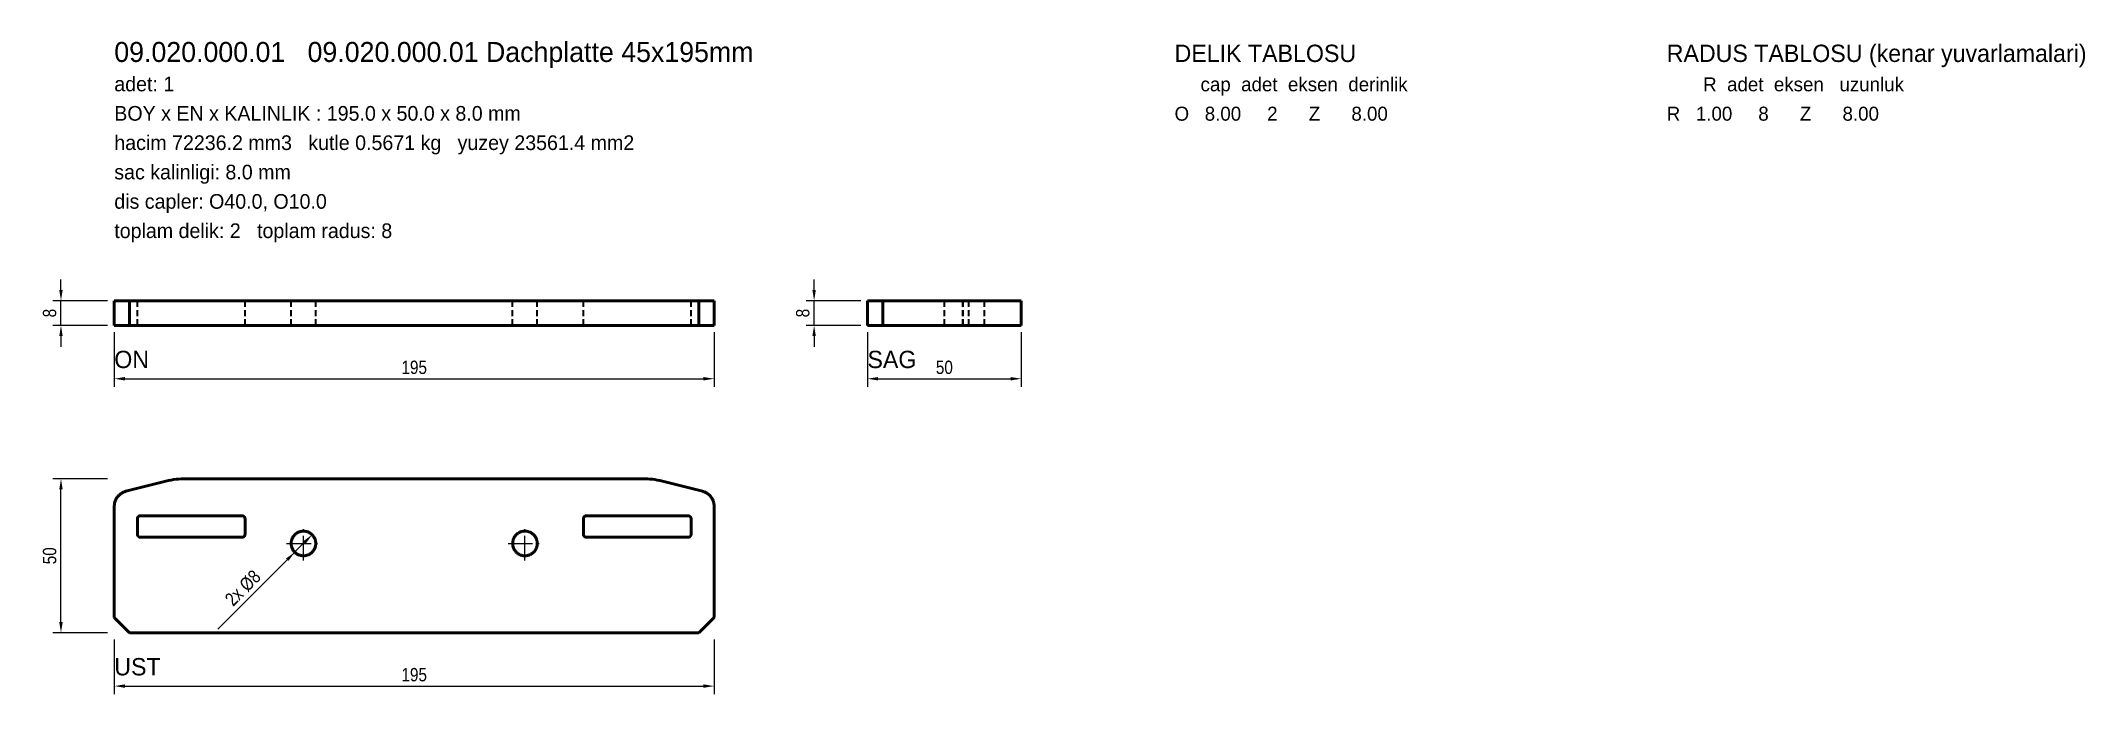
# Model space of a CAD drawing. Header units: metres. Extents: x -24 to 641, y -120 to 92.
import ezdxf

# ---------------------------------------------------------------- set-up
doc = ezdxf.new("R2010")
doc.units = ezdxf.units.M
doc.linetypes.add('EKSENCIZGI', pattern=[12, 8, -2, 0, -2])
doc.linetypes.add('KESIK', pattern=[3, 2, -1])
for name, color, linetype, lineweight in [('EKSEN', 1, 'EKSENCIZGI', 20), ('GIZLI', 8, 'KESIK', 35), ('GORUNEN', 7, 'Continuous', 50), ('OLCU', 4, 'Continuous', 25), ('YAZI', 3, 'Continuous', 25)]:
    doc.layers.add(name, color=color, linetype=linetype, lineweight=lineweight)
doc.styles.add('OpenSansCondensed-Light', font='OpenSansCondensed-Light.ttf')
doc.dimstyles.new('PF_MM', dxfattribs={"dimtxt": 4.333364, "dimasz": 3.466691, "dimexe": 2.600018, "dimexo": 2.166682, "dimgap": 1.516677, "dimtad": 1, "dimdec": 1, "dimcen": 2.5, "dimclrd": 4, "dimclre": 4, "dimclrt": 3, "dimazin": 3, "dimtfac": 1, "dimtmove": 0, "dimatfit": 3})

# ---------------------------------------------------------------- blocks, each defined once
blk = doc.blocks.new('_CLOSEDFILLED')
at = {"color": 0, "linetype": 'BYBLOCK'}
blk.add_solid([(-1, 0.16), (0, 0), (-1, -0.16)], dxfattribs=at)
blk = doc.blocks.new('*D7')
at = {"color": 4}
for q in [(61.88, -70.46), (33.7, -98.64)]:
    blk.add_line((56.22, -76.11), q, dxfattribs=at)
at = {"layer": 'Defpoints'}
for p in [(61.5, -70.84), (58.67, -73.66)]:
    blk.add_point(p, dxfattribs=at)
at = {"layer": 'OLCU', "color": 4, "xscale": 3.4666912058339636, "yscale": 3.4666912058339636, "rotation": 44.999999999999915}
for p in [(64.33, -68.01), (58.67, -73.66)]:
    blk.add_blockref('_CLOSEDFILLED', p, dxfattribs=at)
at = {"layer": 'OLCU', "color": 3, "insert": (41.82, -85.31), "char_height": 4.333, "attachment_point": 5, "rotation": 45, "style": 'OpenSansCondensed-Light'}
blk.add_mtext('2x %%c8', dxfattribs=at)

msp = doc.modelspace()

# ---------------------------------------------------------------- linework, layer by layer
at = {"layer": 'EKSEN'}
for p, q in [((61.5, -76.34), (61.5, -65.34)), ((133.5, -76.34), (133.5, -65.34)), ((56, -70.84), (67, -70.84)), ((128, -70.84), (139, -70.84))]:
    msp.add_line(p, q, dxfattribs=at)
at = {"layer": 'GIZLI'}
for points in [[(3.79, 8), (0, 8)], [(0, 0), (0, 8)], [(3.79, 8), (17.67, 8)], [(8.5, 8), (7.5, 8)], [(7.5, 8), (8.5, 8)], [(7.5, 0), (7.5, 8)], [(7.5, 0), (7.5, 8)], [(8.5, 8), (41.5, 8)], [(8.5, 8), (41.5, 8)], [(22.51, 8), (17.67, 8)], [(22.51, 8), (172.49, 8)], [(42.5, 8), (41.5, 8)], [(41.5, 8), (42.5, 8)], [(42.5, 0), (42.5, 8)], [(42.5, 0), (42.5, 8)], [(57.5, 0), (57.5, 8)], [(65.5, 8), (57.5, 8)], [(57.5, 8), (65.5, 8)], [(65.5, 0), (65.5, 8)], [(137.5, 8), (129.5, 8)], [(129.5, 8), (137.5, 8)], [(129.5, 0), (129.5, 8)], [(137.5, 0), (137.5, 8)], [(152.5, 8), (153.5, 8)], [(153.5, 8), (152.5, 8)], [(152.5, 0), (152.5, 8)], [(152.5, 0), (152.5, 8)], [(153.5, 8), (186.5, 8)], [(153.5, 8), (186.5, 8)], [(177.33, 8), (172.49, 8)], [(191.21, 8), (177.33, 8)], [(187.5, 8), (186.5, 8)], [(186.5, 8), (187.5, 8)], [(187.5, 0), (187.5, 8)], [(187.5, 0), (187.5, 8)], [(195, 8), (191.21, 8)], [(195, 0), (195, 8)], [(249.84, 8), (244.84, 8)], [(244.84, 8), (244.84, 0)], [(249.84, 8), (285.93, 8)], [(249.84, 8), (249.84, 0)], [(273.84, 8), (269.84, 8)], [(269.84, 8), (273.84, 8)], [(273.84, 8), (269.84, 8)], [(269.84, 8), (273.84, 8)], [(269.84, 0), (269.84, 8)], [(269.84, 0), (269.84, 8)], [(273.84, 8), (277.84, 8)], [(277.84, 8), (273.84, 8)], [(273.84, 8), (277.84, 8)], [(277.84, 8), (273.84, 8)], [(275.84, 8), (276.84, 8)], [(276.84, 8), (275.84, 8)], [(275.84, 8), (276.84, 8)], [(276.84, 8), (275.84, 8)], [(275.84, 0), (275.84, 8)], [(275.84, 8), (275.84, 0)], [(275.84, 0), (275.84, 8)], [(275.84, 0), (275.84, 8)], [(276.84, 8), (281.84, 8)], [(276.84, 8), (281.84, 8)], [(276.84, 8), (281.84, 8)], [(276.84, 8), (281.84, 8)], [(277.84, 0), (277.84, 8)], [(277.84, 0), (277.84, 8)], [(281.84, 8), (282.84, 8)], [(282.84, 8), (281.84, 8)], [(282.84, 8), (281.84, 8)], [(281.84, 8), (282.84, 8)], [(282.84, 0), (282.84, 8)], [(282.84, 0), (282.84, 8)], [(282.84, 0), (282.84, 8)], [(282.84, 0), (282.84, 8)], [(290.78, 8), (285.93, 8)], [(290.78, 8), (294.24, 8)], [(294.84, 8), (294.24, 8)], [(294.84, 0), (294.84, 8)], [(3.79, 0), (0, 0)], [(3.79, 0), (17.67, 0)], [(8.5, 0), (7.5, 0)], [(7.5, 0), (8.5, 0)], [(41.5, 0), (8.5, 0)], [(8.5, 0), (41.5, 0)], [(22.51, 0), (17.67, 0)], [(22.51, 0), (172.49, 0)], [(41.5, 0), (42.5, 0)], [(42.5, 0), (41.5, 0)], [(65.5, 0), (57.5, 0)], [(57.5, 0), (65.5, 0)], [(137.5, 0), (129.5, 0)], [(129.5, 0), (137.5, 0)], [(153.5, 0), (152.5, 0)], [(152.5, 0), (153.5, 0)], [(153.5, 0), (186.5, 0)], [(186.5, 0), (153.5, 0)], [(177.33, 0), (172.49, 0)], [(191.21, 0), (177.33, 0)], [(186.5, 0), (187.5, 0)], [(187.5, 0), (186.5, 0)], [(195, 0), (191.21, 0)], [(249.84, 0), (244.84, 0)], [(285.93, 0), (249.84, 0)], [(273.84, 0), (269.84, 0)], [(269.84, 0), (273.84, 0)], [(273.84, 0), (269.84, 0)], [(269.84, 0), (273.84, 0)], [(273.84, 0), (277.84, 0)], [(277.84, 0), (273.84, 0)], [(273.84, 0), (277.84, 0)], [(277.84, 0), (273.84, 0)], [(275.84, 0), (276.84, 0)], [(276.84, 0), (275.84, 0)], [(275.84, 0), (276.84, 0)], [(276.84, 0), (275.84, 0)], [(281.84, 0), (276.84, 0)], [(276.84, 0), (281.84, 0)], [(276.84, 0), (281.84, 0)], [(281.84, 0), (276.84, 0)], [(281.84, 0), (282.84, 0)], [(282.84, 0), (281.84, 0)], [(281.84, 0), (282.84, 0)], [(282.84, 0), (281.84, 0)], [(290.78, 0), (285.93, 0)], [(290.78, 0), (294.24, 0)], [(294.84, 0), (294.24, 0)], [(3.79, -53.89), (17.67, -50.43)], [(22.51, -49.84), (21.53, -49.86), (20.56, -49.93), (19.59, -50.05), (18.62, -50.22), (17.67, -50.43)], [(22.51, -49.84), (172.49, -49.84)], [(177.33, -50.43), (176.38, -50.22), (175.41, -50.05), (174.44, -49.93), (173.47, -49.86), (172.49, -49.84)], [(191.21, -53.89), (177.33, -50.43)], [(3.79, -53.89), (3.55, -53.96), (3.32, -54.03), (3.09, -54.12), (2.87, -54.22), (2.65, -54.33), (2.43, -54.45), (2.23, -54.58), (2.02, -54.72), (1.83, -54.87), (1.64, -55.03), (1.47, -55.2), (1.3, -55.38), (1.14, -55.57), (0.99, -55.76), (0.84, -55.96), (0.71, -56.17), (0.59, -56.38), (0.48, -56.6), (0.38, -56.83), (0.29, -57.06), (0.22, -57.29), (0.15, -57.53), (0.1, -57.77), (0.05, -58.01), (0.02, -58.25), (0.01, -58.5), (0, -58.74)], [(0, -58.74), (0, -94.84)], [(195, -58.74), (194.99, -58.5), (194.98, -58.25), (194.95, -58.01), (194.9, -57.77), (194.85, -57.53), (194.78, -57.29), (194.71, -57.06), (194.62, -56.83), (194.52, -56.6), (194.41, -56.38), (194.29, -56.17), (194.16, -55.96), (194.01, -55.76), (193.86, -55.57), (193.7, -55.38), (193.53, -55.2), (193.36, -55.03), (193.17, -54.87), (192.98, -54.72), (192.77, -54.58), (192.57, -54.45), (192.35, -54.33), (192.13, -54.22), (191.91, -54.12), (191.68, -54.03), (191.45, -53.96), (191.21, -53.89)], [(195, -58.74), (195, -94.84)], [(8.5, -61.84), (8.45, -61.84), (8.4, -61.84), (8.35, -61.85), (8.3, -61.85), (8.26, -61.87), (8.21, -61.88), (8.16, -61.89), (8.12, -61.91), (8.07, -61.93), (8.03, -61.95), (7.99, -61.98), (7.94, -62), (7.9, -62.03), (7.87, -62.06), (7.83, -62.09), (7.79, -62.13), (7.76, -62.16), (7.73, -62.2), (7.7, -62.24), (7.67, -62.28), (7.64, -62.32), (7.62, -62.36), (7.6, -62.41), (7.58, -62.45), (7.56, -62.5), (7.54, -62.54), (7.53, -62.59), (7.52, -62.64), (7.51, -62.69), (7.5, -62.74), (7.5, -62.79), (7.5, -62.84)], [(7.5, -67.84), (7.5, -62.84)], [(41.5, -61.84), (8.5, -61.84)], [(42.5, -62.84), (42.5, -62.79), (42.5, -62.74), (42.49, -62.69), (42.48, -62.64), (42.47, -62.59), (42.46, -62.54), (42.44, -62.5), (42.42, -62.45), (42.4, -62.41), (42.38, -62.36), (42.36, -62.32), (42.33, -62.28), (42.3, -62.24), (42.27, -62.2), (42.24, -62.16), (42.21, -62.13), (42.17, -62.09), (42.13, -62.06), (42.1, -62.03), (42.06, -62), (42.01, -61.98), (41.97, -61.95), (41.93, -61.93), (41.88, -61.91), (41.84, -61.89), (41.79, -61.88), (41.74, -61.87), (41.7, -61.85), (41.65, -61.85), (41.6, -61.84), (41.55, -61.84), (41.5, -61.84)], [(42.5, -62.84), (42.5, -67.84)], [(153.5, -61.84), (153.45, -61.84), (153.4, -61.84), (153.35, -61.85), (153.3, -61.85), (153.26, -61.87), (153.21, -61.88), (153.16, -61.89), (153.12, -61.91), (153.07, -61.93), (153.03, -61.95), (152.99, -61.98), (152.94, -62), (152.9, -62.03), (152.87, -62.06), (152.83, -62.09), (152.79, -62.13), (152.76, -62.16), (152.73, -62.2), (152.7, -62.24), (152.67, -62.28), (152.64, -62.32), (152.62, -62.36), (152.6, -62.41), (152.58, -62.45), (152.56, -62.5), (152.54, -62.54), (152.53, -62.59), (152.52, -62.64), (152.51, -62.69), (152.5, -62.74), (152.5, -62.79), (152.5, -62.84)], [(152.5, -62.84), (152.5, -67.84)], [(186.5, -61.84), (153.5, -61.84)], [(187.5, -62.84), (187.5, -62.79), (187.5, -62.74), (187.49, -62.69), (187.48, -62.64), (187.47, -62.59), (187.46, -62.54), (187.44, -62.5), (187.42, -62.45), (187.4, -62.41), (187.38, -62.36), (187.36, -62.32), (187.33, -62.28), (187.3, -62.24), (187.27, -62.2), (187.24, -62.16), (187.21, -62.13), (187.17, -62.09), (187.13, -62.06), (187.1, -62.03), (187.06, -62), (187.01, -61.98), (186.97, -61.95), (186.93, -61.93), (186.88, -61.91), (186.84, -61.89), (186.79, -61.88), (186.74, -61.87), (186.7, -61.85), (186.65, -61.85), (186.6, -61.84), (186.55, -61.84), (186.5, -61.84)], [(187.5, -67.84), (187.5, -62.84)], [(7.5, -67.84), (7.5, -67.88), (7.5, -67.93), (7.51, -67.98), (7.52, -68.03), (7.53, -68.08), (7.54, -68.13), (7.56, -68.17), (7.58, -68.22), (7.6, -68.26), (7.62, -68.31), (7.64, -68.35), (7.67, -68.39), (7.7, -68.43), (7.73, -68.47), (7.76, -68.51), (7.79, -68.54), (7.83, -68.58), (7.87, -68.61), (7.9, -68.64), (7.94, -68.67), (7.99, -68.69), (8.03, -68.72), (8.07, -68.74), (8.12, -68.76), (8.16, -68.78), (8.21, -68.79), (8.26, -68.81), (8.3, -68.82), (8.35, -68.82), (8.4, -68.83), (8.45, -68.83), (8.5, -68.84)], [(8.5, -68.84), (41.5, -68.84)], [(41.5, -68.84), (41.55, -68.83), (41.6, -68.83), (41.65, -68.82), (41.7, -68.82), (41.74, -68.81), (41.79, -68.79), (41.84, -68.78), (41.88, -68.76), (41.93, -68.74), (41.97, -68.72), (42.01, -68.69), (42.06, -68.67), (42.1, -68.64), (42.13, -68.61), (42.17, -68.58), (42.21, -68.54), (42.24, -68.51), (42.27, -68.47), (42.3, -68.43), (42.33, -68.39), (42.36, -68.35), (42.38, -68.31), (42.4, -68.26), (42.42, -68.22), (42.44, -68.17), (42.46, -68.13), (42.47, -68.08), (42.48, -68.03), (42.49, -67.98), (42.5, -67.93), (42.5, -67.88), (42.5, -67.84)], [(65.5, -70.84), (65.5, -70.64), (65.48, -70.44), (65.46, -70.24), (65.42, -70.04), (65.38, -69.85), (65.32, -69.66), (65.26, -69.47), (65.19, -69.28), (65.1, -69.1), (65.01, -68.92), (64.91, -68.75), (64.8, -68.58), (64.69, -68.42), (64.56, -68.26), (64.43, -68.11), (64.29, -67.97), (64.15, -67.84), (63.99, -67.71), (63.83, -67.59), (63.67, -67.47), (63.5, -67.37), (63.32, -67.28), (63.15, -67.19), (62.96, -67.11), (62.77, -67.04), (62.58, -66.98), (62.39, -66.94), (62.19, -66.9), (62, -66.87), (61.8, -66.85), (61.6, -66.84), (61.4, -66.84), (61.2, -66.85), (61, -66.87), (60.81, -66.9), (60.61, -66.94), (60.42, -66.98), (60.23, -67.04), (60.04, -67.11), (59.85, -67.19), (59.68, -67.28), (59.5, -67.37), (59.33, -67.47), (59.17, -67.59), (59.01, -67.71), (58.85, -67.84), (58.71, -67.97), (58.57, -68.11), (58.44, -68.26), (58.31, -68.42), (58.2, -68.58), (58.09, -68.75), (57.99, -68.92), (57.9, -69.1), (57.81, -69.28), (57.74, -69.47), (57.68, -69.66), (57.62, -69.85), (57.58, -70.04), (57.54, -70.24), (57.52, -70.44), (57.5, -70.64), (57.5, -70.84)], [(57.5, -70.84), (57.5, -71.03), (57.52, -71.23), (57.54, -71.43), (57.58, -71.63), (57.62, -71.82), (57.68, -72.01), (57.74, -72.2), (57.81, -72.39), (57.9, -72.57), (57.99, -72.75), (58.09, -72.92), (58.2, -73.09), (58.31, -73.25), (58.44, -73.41), (58.57, -73.56), (58.71, -73.7), (58.85, -73.83), (59.01, -73.96), (59.17, -74.08), (59.33, -74.2), (59.5, -74.3), (59.68, -74.39), (59.85, -74.48), (60.04, -74.56), (60.23, -74.63), (60.42, -74.69), (60.61, -74.73), (60.81, -74.77), (61, -74.8), (61.2, -74.82), (61.4, -74.83), (61.6, -74.83), (61.8, -74.82), (62, -74.8), (62.19, -74.77), (62.39, -74.73), (62.58, -74.69), (62.77, -74.63), (62.96, -74.56), (63.15, -74.48), (63.32, -74.39), (63.5, -74.3), (63.67, -74.2), (63.83, -74.08), (63.99, -73.96), (64.15, -73.83), (64.29, -73.7), (64.43, -73.56), (64.56, -73.41), (64.69, -73.25), (64.8, -73.09), (64.91, -72.92), (65.01, -72.75), (65.1, -72.57), (65.19, -72.39), (65.26, -72.2), (65.32, -72.01), (65.38, -71.82), (65.42, -71.63), (65.46, -71.43), (65.48, -71.23), (65.5, -71.03), (65.5, -70.84)], [(137.5, -70.84), (137.5, -70.64), (137.48, -70.44), (137.46, -70.24), (137.42, -70.04), (137.38, -69.85), (137.32, -69.66), (137.26, -69.47), (137.19, -69.28), (137.1, -69.1), (137.01, -68.92), (136.91, -68.75), (136.8, -68.58), (136.69, -68.42), (136.56, -68.26), (136.43, -68.11), (136.29, -67.97), (136.15, -67.84), (135.99, -67.71), (135.83, -67.59), (135.67, -67.47), (135.5, -67.37), (135.32, -67.28), (135.15, -67.19), (134.96, -67.11), (134.77, -67.04), (134.58, -66.98), (134.39, -66.94), (134.19, -66.9), (134, -66.87), (133.8, -66.85), (133.6, -66.84), (133.4, -66.84), (133.2, -66.85), (133, -66.87), (132.81, -66.9), (132.61, -66.94), (132.42, -66.98), (132.23, -67.04), (132.04, -67.11), (131.85, -67.19), (131.68, -67.28), (131.5, -67.37), (131.33, -67.47), (131.17, -67.59), (131.01, -67.71), (130.85, -67.84), (130.71, -67.97), (130.57, -68.11), (130.44, -68.26), (130.31, -68.42), (130.2, -68.58), (130.09, -68.75), (129.99, -68.92), (129.9, -69.1), (129.81, -69.28), (129.74, -69.47), (129.68, -69.66), (129.62, -69.85), (129.58, -70.04), (129.54, -70.24), (129.52, -70.44), (129.5, -70.64), (129.5, -70.84)], [(129.5, -70.84), (129.5, -71.03), (129.52, -71.23), (129.54, -71.43), (129.58, -71.63), (129.62, -71.82), (129.68, -72.01), (129.74, -72.2), (129.81, -72.39), (129.9, -72.57), (129.99, -72.75), (130.09, -72.92), (130.2, -73.09), (130.31, -73.25), (130.44, -73.41), (130.57, -73.56), (130.71, -73.7), (130.85, -73.83), (131.01, -73.96), (131.17, -74.08), (131.33, -74.2), (131.5, -74.3), (131.68, -74.39), (131.85, -74.48), (132.04, -74.56), (132.23, -74.63), (132.42, -74.69), (132.61, -74.73), (132.81, -74.77), (133, -74.8), (133.2, -74.82), (133.4, -74.83), (133.6, -74.83), (133.8, -74.82), (134, -74.8), (134.19, -74.77), (134.39, -74.73), (134.58, -74.69), (134.77, -74.63), (134.96, -74.56), (135.15, -74.48), (135.32, -74.39), (135.5, -74.3), (135.67, -74.2), (135.83, -74.08), (135.99, -73.96), (136.15, -73.83), (136.29, -73.7), (136.43, -73.56), (136.56, -73.41), (136.69, -73.25), (136.8, -73.09), (136.91, -72.92), (137.01, -72.75), (137.1, -72.57), (137.19, -72.39), (137.26, -72.2), (137.32, -72.01), (137.38, -71.82), (137.42, -71.63), (137.46, -71.43), (137.48, -71.23), (137.5, -71.03), (137.5, -70.84)], [(152.5, -67.84), (152.5, -67.88), (152.5, -67.93), (152.51, -67.98), (152.52, -68.03), (152.53, -68.08), (152.54, -68.13), (152.56, -68.17), (152.58, -68.22), (152.6, -68.26), (152.62, -68.31), (152.64, -68.35), (152.67, -68.39), (152.7, -68.43), (152.73, -68.47), (152.76, -68.51), (152.79, -68.54), (152.83, -68.58), (152.87, -68.61), (152.9, -68.64), (152.94, -68.67), (152.99, -68.69), (153.03, -68.72), (153.07, -68.74), (153.12, -68.76), (153.16, -68.78), (153.21, -68.79), (153.26, -68.81), (153.3, -68.82), (153.35, -68.82), (153.4, -68.83), (153.45, -68.83), (153.5, -68.84)], [(153.5, -68.84), (186.5, -68.84)], [(186.5, -68.84), (186.55, -68.83), (186.6, -68.83), (186.65, -68.82), (186.7, -68.82), (186.74, -68.81), (186.79, -68.79), (186.84, -68.78), (186.88, -68.76), (186.93, -68.74), (186.97, -68.72), (187.01, -68.69), (187.06, -68.67), (187.1, -68.64), (187.13, -68.61), (187.17, -68.58), (187.21, -68.54), (187.24, -68.51), (187.27, -68.47), (187.3, -68.43), (187.33, -68.39), (187.36, -68.35), (187.38, -68.31), (187.4, -68.26), (187.42, -68.22), (187.44, -68.17), (187.46, -68.13), (187.47, -68.08), (187.48, -68.03), (187.49, -67.98), (187.5, -67.93), (187.5, -67.88), (187.5, -67.84)], [(0, -94.84), (5, -99.84)], [(195, -94.84), (190, -99.84)], [(190, -99.84), (5, -99.84)]]:
    msp.add_lwpolyline(points, dxfattribs=at)
at = {"layer": 'GORUNEN'}
for points in [[(0, 8), (5, 8)], [(0, 8), (0, 0)], [(5, 8), (190, 8)], [(5, 8), (5, 0)], [(195, 8), (190, 8)], [(190, 8), (190, 0)], [(195, 8), (195, 0)], [(249.84, 8), (244.84, 8)], [(244.84, 8), (244.84, 0)], [(249.84, 8), (285.93, 8)], [(249.84, 8), (249.84, 0)], [(285.93, 8), (290.78, 8)], [(290.78, 8), (294.24, 8)], [(294.24, 8), (294.84, 8)], [(294.84, 0), (294.84, 8)], [(0, 0), (5, 0)], [(190, 0), (5, 0)], [(195, 0), (190, 0)], [(249.84, 0), (244.84, 0)], [(285.93, 0), (249.84, 0)], [(285.93, 0), (290.78, 0)], [(290.78, 0), (294.24, 0)], [(294.24, 0), (294.84, 0)], [(3.79, -53.89), (17.67, -50.43)], [(22.51, -49.84), (21.7, -49.85), (20.88, -49.9), (20.07, -49.98), (19.27, -50.1), (18.47, -50.25), (17.67, -50.43)], [(22.51, -49.84), (172.49, -49.84)], [(177.33, -50.43), (176.53, -50.25), (175.73, -50.1), (174.93, -49.98), (174.12, -49.9), (173.3, -49.85), (172.49, -49.84)], [(191.21, -53.89), (177.33, -50.43)], [(3.79, -53.89), (3.55, -53.96), (3.34, -54.03), (3.15, -54.1), (2.96, -54.18), (2.78, -54.26), (2.6, -54.36), (2.42, -54.46), (2.25, -54.57), (2.08, -54.68), (1.92, -54.8), (1.76, -54.93), (1.61, -55.07), (1.46, -55.21), (1.32, -55.35), (1.19, -55.5), (1.06, -55.66), (0.94, -55.82), (0.83, -55.99), (0.72, -56.16), (0.62, -56.34), (0.52, -56.52), (0.44, -56.7), (0.36, -56.89), (0.29, -57.08), (0.22, -57.27), (0.17, -57.46), (0.12, -57.66), (0.08, -57.86), (0.05, -58.06), (0.02, -58.26), (0.01, -58.46), (0, -58.6), (0, -58.74)], [(0, -94.84), (0, -58.74)], [(195, -58.74), (194.99, -58.49), (194.98, -58.27), (194.95, -58.07), (194.92, -57.87), (194.88, -57.67), (194.84, -57.47), (194.78, -57.27), (194.72, -57.08), (194.65, -56.89), (194.57, -56.71), (194.48, -56.52), (194.39, -56.34), (194.29, -56.17), (194.18, -56), (194.06, -55.83), (193.94, -55.67), (193.81, -55.51), (193.68, -55.36), (193.54, -55.21), (193.39, -55.07), (193.24, -54.94), (193.09, -54.81), (192.92, -54.69), (192.76, -54.57), (192.59, -54.46), (192.41, -54.36), (192.23, -54.27), (192.05, -54.18), (191.86, -54.1), (191.67, -54.03), (191.48, -53.97), (191.34, -53.93), (191.21, -53.89)], [(195, -94.84), (195, -58.74)], [(8.5, -61.84), (8.45, -61.84), (8.4, -61.84), (8.36, -61.85), (8.31, -61.85), (8.26, -61.86), (8.22, -61.88), (8.17, -61.89), (8.13, -61.91), (8.08, -61.93), (8.04, -61.95), (8, -61.97), (7.96, -61.99), (7.92, -62.02), (7.88, -62.05), (7.84, -62.08), (7.81, -62.11), (7.78, -62.15), (7.74, -62.18), (7.71, -62.22), (7.68, -62.26), (7.66, -62.3), (7.63, -62.34), (7.61, -62.38), (7.59, -62.42), (7.57, -62.47), (7.55, -62.51), (7.54, -62.56), (7.53, -62.6), (7.52, -62.65), (7.51, -62.7), (7.5, -62.74), (7.5, -62.79), (7.5, -62.84)], [(7.5, -67.84), (7.5, -62.84)], [(8.5, -61.84), (41.5, -61.84)], [(42.5, -62.84), (42.5, -62.79), (42.5, -62.74), (42.49, -62.69), (42.48, -62.65), (42.47, -62.6), (42.46, -62.55), (42.44, -62.51), (42.43, -62.46), (42.41, -62.42), (42.39, -62.38), (42.36, -62.33), (42.34, -62.29), (42.31, -62.25), (42.28, -62.22), (42.25, -62.18), (42.22, -62.14), (42.19, -62.11), (42.15, -62.08), (42.12, -62.05), (42.08, -62.02), (42.04, -61.99), (42, -61.97), (41.96, -61.95), (41.91, -61.92), (41.87, -61.91), (41.82, -61.89), (41.78, -61.88), (41.73, -61.86), (41.69, -61.85), (41.64, -61.84), (41.59, -61.84), (41.55, -61.84), (41.5, -61.84)], [(42.5, -67.84), (42.5, -62.84)], [(153.5, -61.84), (153.45, -61.84), (153.4, -61.84), (153.36, -61.85), (153.31, -61.85), (153.26, -61.86), (153.22, -61.88), (153.17, -61.89), (153.13, -61.91), (153.08, -61.93), (153.04, -61.95), (153, -61.97), (152.96, -61.99), (152.92, -62.02), (152.88, -62.05), (152.84, -62.08), (152.81, -62.11), (152.78, -62.15), (152.74, -62.18), (152.71, -62.22), (152.68, -62.26), (152.66, -62.3), (152.63, -62.34), (152.61, -62.38), (152.59, -62.42), (152.57, -62.47), (152.55, -62.51), (152.54, -62.56), (152.53, -62.6), (152.52, -62.65), (152.51, -62.7), (152.5, -62.74), (152.5, -62.79), (152.5, -62.84)], [(152.5, -67.84), (152.5, -62.84)], [(153.5, -61.84), (186.5, -61.84)], [(187.5, -62.84), (187.5, -62.79), (187.5, -62.74), (187.49, -62.69), (187.48, -62.65), (187.47, -62.6), (187.46, -62.55), (187.44, -62.51), (187.43, -62.46), (187.41, -62.42), (187.39, -62.38), (187.36, -62.33), (187.34, -62.29), (187.31, -62.25), (187.28, -62.22), (187.25, -62.18), (187.22, -62.14), (187.19, -62.11), (187.15, -62.08), (187.12, -62.05), (187.08, -62.02), (187.04, -61.99), (187, -61.97), (186.96, -61.95), (186.91, -61.92), (186.87, -61.91), (186.82, -61.89), (186.78, -61.88), (186.73, -61.86), (186.69, -61.85), (186.64, -61.84), (186.59, -61.84), (186.55, -61.84), (186.5, -61.84)], [(187.5, -67.84), (187.5, -62.84)], [(7.5, -67.84), (7.5, -67.88), (7.5, -67.93), (7.51, -67.98), (7.52, -68.03), (7.53, -68.07), (7.54, -68.12), (7.56, -68.16), (7.57, -68.21), (7.59, -68.25), (7.61, -68.29), (7.64, -68.34), (7.66, -68.38), (7.69, -68.42), (7.72, -68.45), (7.75, -68.49), (7.78, -68.53), (7.81, -68.56), (7.85, -68.59), (7.88, -68.62), (7.92, -68.65), (7.96, -68.68), (8, -68.7), (8.04, -68.72), (8.09, -68.75), (8.13, -68.76), (8.18, -68.78), (8.22, -68.8), (8.27, -68.81), (8.31, -68.82), (8.36, -68.83), (8.41, -68.83), (8.45, -68.83), (8.5, -68.84)], [(8.5, -68.84), (41.5, -68.84)], [(41.5, -68.84), (41.55, -68.83), (41.6, -68.83), (41.64, -68.82), (41.69, -68.82), (41.74, -68.81), (41.78, -68.79), (41.83, -68.78), (41.87, -68.76), (41.92, -68.74), (41.96, -68.72), (42, -68.7), (42.04, -68.68), (42.08, -68.65), (42.12, -68.62), (42.16, -68.59), (42.19, -68.56), (42.22, -68.52), (42.26, -68.49), (42.29, -68.45), (42.32, -68.41), (42.34, -68.37), (42.37, -68.33), (42.39, -68.29), (42.41, -68.25), (42.43, -68.2), (42.45, -68.16), (42.46, -68.11), (42.47, -68.07), (42.48, -68.02), (42.49, -67.97), (42.5, -67.93), (42.5, -67.88), (42.5, -67.84)], [(65.5, -70.84), (65.5, -70.64), (65.48, -70.44), (65.46, -70.24), (65.42, -70.04), (65.38, -69.85), (65.32, -69.66), (65.26, -69.47), (65.19, -69.28), (65.1, -69.1), (65.01, -68.92), (64.91, -68.75), (64.8, -68.58), (64.69, -68.42), (64.56, -68.26), (64.43, -68.11), (64.29, -67.97), (64.15, -67.84), (63.99, -67.71), (63.83, -67.59), (63.67, -67.47), (63.5, -67.37), (63.32, -67.28), (63.15, -67.19), (62.96, -67.11), (62.77, -67.04), (62.58, -66.98), (62.39, -66.94), (62.19, -66.9), (62, -66.87), (61.8, -66.85), (61.6, -66.84), (61.4, -66.84), (61.2, -66.85), (61, -66.87), (60.81, -66.9), (60.61, -66.94), (60.42, -66.98), (60.23, -67.04), (60.04, -67.11), (59.85, -67.19), (59.68, -67.28), (59.5, -67.37), (59.33, -67.47), (59.17, -67.59), (59.01, -67.71), (58.85, -67.84), (58.71, -67.97), (58.57, -68.11), (58.44, -68.26), (58.31, -68.42), (58.2, -68.58), (58.09, -68.75), (57.99, -68.92), (57.9, -69.1), (57.81, -69.28), (57.74, -69.47), (57.68, -69.66), (57.62, -69.85), (57.58, -70.04), (57.54, -70.24), (57.52, -70.44), (57.5, -70.64), (57.5, -70.84)], [(57.5, -70.84), (57.5, -71.03), (57.52, -71.23), (57.54, -71.43), (57.58, -71.63), (57.62, -71.82), (57.68, -72.01), (57.74, -72.2), (57.81, -72.39), (57.9, -72.57), (57.99, -72.75), (58.09, -72.92), (58.2, -73.09), (58.31, -73.25), (58.44, -73.41), (58.57, -73.56), (58.71, -73.7), (58.85, -73.83), (59.01, -73.96), (59.17, -74.08), (59.33, -74.2), (59.5, -74.3), (59.68, -74.39), (59.85, -74.48), (60.04, -74.56), (60.23, -74.63), (60.42, -74.69), (60.61, -74.73), (60.81, -74.77), (61, -74.8), (61.2, -74.82), (61.4, -74.83), (61.6, -74.83), (61.8, -74.82), (62, -74.8), (62.19, -74.77), (62.39, -74.73), (62.58, -74.69), (62.77, -74.63), (62.96, -74.56), (63.15, -74.48), (63.32, -74.39), (63.5, -74.3), (63.67, -74.2), (63.83, -74.08), (63.99, -73.96), (64.15, -73.83), (64.29, -73.7), (64.43, -73.56), (64.56, -73.41), (64.69, -73.25), (64.8, -73.09), (64.91, -72.92), (65.01, -72.75), (65.1, -72.57), (65.19, -72.39), (65.26, -72.2), (65.32, -72.01), (65.38, -71.82), (65.42, -71.63), (65.46, -71.43), (65.48, -71.23), (65.5, -71.03), (65.5, -70.84)], [(137.5, -70.84), (137.5, -70.65), (137.48, -70.47), (137.46, -70.29), (137.43, -70.11), (137.4, -69.94), (137.35, -69.76), (137.3, -69.59), (137.24, -69.42), (137.17, -69.25), (137.1, -69.09), (137.01, -68.92), (136.92, -68.77), (136.83, -68.61), (136.72, -68.47), (136.61, -68.32), (136.5, -68.18), (136.37, -68.05), (136.24, -67.92), (136.11, -67.8), (135.97, -67.69), (135.82, -67.58), (135.67, -67.48), (135.52, -67.38), (135.36, -67.29), (135.2, -67.21), (135.03, -67.14), (134.86, -67.08), (134.69, -67.02), (134.52, -66.97), (134.34, -66.92), (134.17, -66.89), (133.99, -66.86), (133.81, -66.85), (133.63, -66.84), (133.44, -66.84), (133.26, -66.84), (133.08, -66.86), (132.9, -66.88), (132.72, -66.91), (132.55, -66.95), (132.37, -67), (132.2, -67.05), (132.03, -67.11), (131.86, -67.19), (131.7, -67.26), (131.54, -67.35), (131.38, -67.44), (131.23, -67.54), (131.09, -67.65), (130.94, -67.76), (130.81, -67.88), (130.68, -68), (130.55, -68.13), (130.43, -68.27), (130.32, -68.41), (130.21, -68.56), (130.11, -68.71), (130.02, -68.86), (129.93, -69.02), (129.86, -69.19), (129.78, -69.35), (129.72, -69.52), (129.67, -69.7), (129.62, -69.87), (129.58, -70.05), (129.55, -70.23), (129.52, -70.4), (129.51, -70.59), (129.5, -70.71), (129.5, -70.84)], [(129.5, -70.84), (129.5, -71.02), (129.52, -71.2), (129.54, -71.38), (129.57, -71.56), (129.6, -71.73), (129.65, -71.91), (129.7, -72.08), (129.76, -72.25), (129.83, -72.42), (129.9, -72.59), (129.99, -72.75), (130.08, -72.9), (130.17, -73.06), (130.28, -73.2), (130.39, -73.35), (130.5, -73.49), (130.63, -73.62), (130.76, -73.75), (130.89, -73.87), (131.03, -73.98), (131.18, -74.09), (131.33, -74.19), (131.48, -74.29), (131.64, -74.38), (131.8, -74.46), (131.97, -74.53), (132.14, -74.59), (132.31, -74.65), (132.48, -74.7), (132.66, -74.75), (132.83, -74.78), (133.01, -74.81), (133.19, -74.82), (133.37, -74.83), (133.56, -74.83), (133.74, -74.83), (133.92, -74.81), (134.1, -74.79), (134.28, -74.76), (134.45, -74.72), (134.63, -74.67), (134.8, -74.62), (134.97, -74.56), (135.14, -74.48), (135.3, -74.41), (135.46, -74.32), (135.62, -74.23), (135.77, -74.13), (135.91, -74.02), (136.06, -73.91), (136.19, -73.79), (136.32, -73.67), (136.45, -73.54), (136.57, -73.4), (136.68, -73.26), (136.79, -73.11), (136.89, -72.96), (136.98, -72.81), (137.07, -72.65), (137.14, -72.48), (137.22, -72.32), (137.28, -72.15), (137.33, -71.97), (137.38, -71.8), (137.42, -71.62), (137.45, -71.45), (137.48, -71.27), (137.49, -71.09), (137.5, -70.96), (137.5, -70.84)], [(152.5, -67.84), (152.5, -67.88), (152.5, -67.93), (152.51, -67.98), (152.52, -68.03), (152.53, -68.07), (152.54, -68.12), (152.56, -68.16), (152.57, -68.21), (152.59, -68.25), (152.61, -68.29), (152.64, -68.34), (152.66, -68.38), (152.69, -68.42), (152.72, -68.45), (152.75, -68.49), (152.78, -68.53), (152.81, -68.56), (152.85, -68.59), (152.88, -68.62), (152.92, -68.65), (152.96, -68.68), (153, -68.7), (153.04, -68.72), (153.09, -68.75), (153.13, -68.76), (153.18, -68.78), (153.22, -68.8), (153.27, -68.81), (153.31, -68.82), (153.36, -68.83), (153.41, -68.83), (153.45, -68.83), (153.5, -68.84)], [(153.5, -68.84), (186.5, -68.84)], [(186.5, -68.84), (186.55, -68.83), (186.6, -68.83), (186.64, -68.82), (186.69, -68.82), (186.74, -68.81), (186.78, -68.79), (186.83, -68.78), (186.87, -68.76), (186.92, -68.74), (186.96, -68.72), (187, -68.7), (187.04, -68.68), (187.08, -68.65), (187.12, -68.62), (187.16, -68.59), (187.19, -68.56), (187.22, -68.52), (187.26, -68.49), (187.29, -68.45), (187.32, -68.41), (187.34, -68.37), (187.37, -68.33), (187.39, -68.29), (187.41, -68.25), (187.43, -68.2), (187.45, -68.16), (187.46, -68.11), (187.47, -68.07), (187.48, -68.02), (187.49, -67.97), (187.5, -67.93), (187.5, -67.88), (187.5, -67.84)], [(0, -94.84), (5, -99.84)], [(195, -94.84), (190, -99.84)], [(5, -99.84), (190, -99.84)]]:
    msp.add_lwpolyline(points, dxfattribs=at)

# ---------------------------------------------------------------- texts
at = {"layer": 'YAZI'}
for s, height, p in [('09.020.000.01   09.020.000.01 Dachplatte 45x195mm', 6.5, (0, 85.57)), ('DELIK TABLOSU', 5.6334, (344.67, 85.57)), ('RADUS TABLOSU (kenar yuvarlamalari)', 5.6334, (504.67, 85.57)), ('adet: 1', 4.767, (0, 76.04)), ('     cap  adet  eksen  derinlik', 4.55, (344.67, 76.04)), ('       R  adet  eksen   uzunluk', 4.55, (504.67, 76.04)), ('BOY x EN x KALINLIK : 195.0 x 50.0 x 8.0 mm', 4.7667, (0, 66.5)), ('O   8.00     2      Z      8.00', 4.55, (344.67, 66.5)), ('R   1.00     8      Z      8.00', 4.55, (504.67, 66.5)), ('hacim 72236.2 mm3   kutle 0.5671 kg   yuzey 23561.4 mm2', 4.7667, (0, 56.97)), ('sac kalinligi: 8.0 mm', 4.7667, (0, 47.43)), ('dis capler: O40.0, O10.0', 4.7667, (0, 37.9)), ('toplam delik: 2   toplam radus: 8', 4.7667, (0, 28.37)), ('ON', 5.633, (0, -13.87)), ('SAG', 5.633, (244.84, -13.87)), ('UST', 5.633, (0, -113.7))]:
    msp.add_text(s, height=height, dxfattribs=at).set_placement(p)

# ---------------------------------------------------------------- dimensions: what is measured, and where the dimension line sits
at = {"layer": 'OLCU'}
for base, p1, p2 in [((-17.33, 0), (0, 0), (0, 8)), ((227.5, 0), (244.84, 0), (244.84, 8)), ((-17.33, -99.84), (0, -99.84), (0, -49.84))]:
    msp.add_linear_dim(base=base, p1=p1, p2=p2, angle=90, dimstyle='PF_MM', dxfattribs=at).render()
for base, p1, p2 in [((0, -17.33), (0, 0), (195, 0)), ((244.84, -17.33), (244.84, 0), (294.84, 0)), ((0, -117.17), (0, -99.84), (195, -99.84))]:
    msp.add_linear_dim(base=base, p1=p1, p2=p2, dimstyle='PF_MM', dxfattribs=at).render()
dim = msp.add_diameter_dim_2p(p1=(64.33, -68.01), p2=(58.67, -73.66), text='2x %%c8', dimstyle='PF_MM', dxfattribs=at)
dim.commit()
dim.dimension.update_dxf_attribs({"geometry": '*D7', "text_midpoint": (41.82, -85.31)})

doc.saveas('drawing.dxf')
